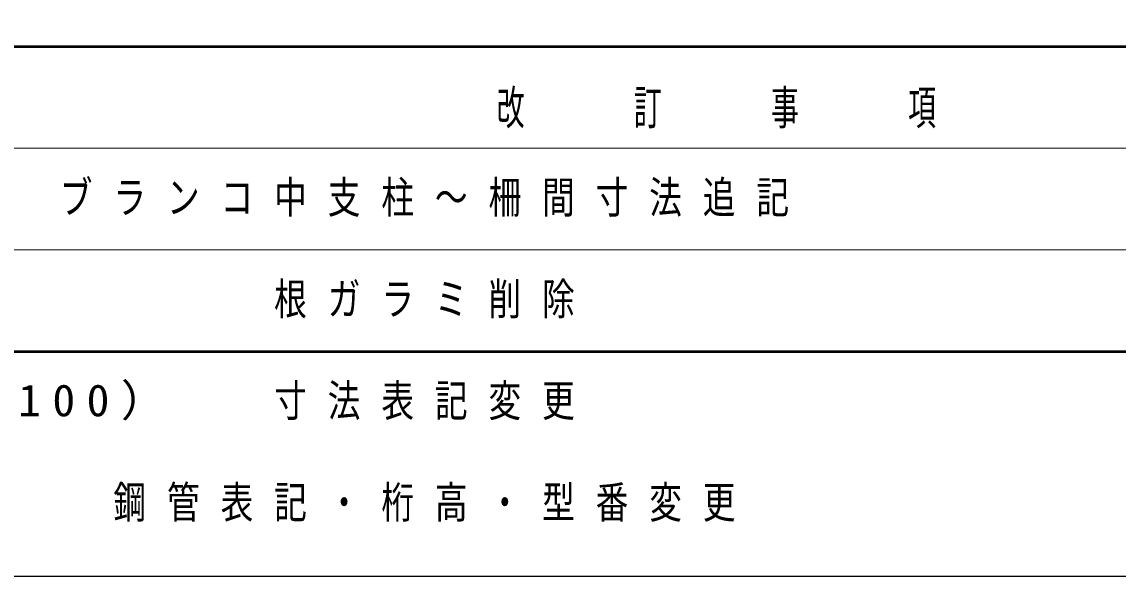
# Model space of a CAD drawing. Units: millimetres on the paper, enlarged 50 times. Extents: x -20075 to 825, y -773 to 14073.
# Drawn here: x -18135 to -14359, y -773 to 1135 of the extents above; entities that cross this region are included whole.
import ezdxf

# ---------------------------------------------------------------- set-up
doc = ezdxf.new("R2010")
doc.units = ezdxf.units.MM
doc.header["$LTSCALE"] = 50
doc.layers.add('A3図枠', color=7, linetype='Continuous', lineweight=25)
doc.layers.add('線', color=2, linetype='Continuous', lineweight=25)
doc.layers.add('DEFPOINTS_4', color=57, linetype='Continuous')
doc.layers.add('図面プロファイル', color=7, linetype='Continuous')
doc.styles.add('ＭＳ ゴシック', font='')
doc.styles.get('ＭＳ ゴシック').set_extended_font_data('MS Gothic')

msp = doc.modelspace()

# ---------------------------------------------------------------- linework, layer by layer
at = {"layer": 'A3図枠', "lineweight": 50}
for p, q in [((-19250, 1050), (0, 1050)), ((-19250, 0), (0, 0))]:
    msp.add_line(p, q, dxfattribs=at)
at = {"layer": 'A3図枠', "lineweight": 13}
for p, q in [((-19250, 700), (-12175, 700)), ((-19250, 350), (-12175, 350))]:
    msp.add_line(p, q, dxfattribs=at)
at = {"layer": '線', "color": 7}
msp.add_lwpolyline([(-20074.9, -773.06), (824.9, -773.06), (824.9, 14072.96), (-20074.9, 14072.96)], close=True, dxfattribs=at)

# ---------------------------------------------------------------- texts
at = {"layer": 'A3図枠', "color": 4, "insert": (-15712.5, 768.33), "char_height": 117.3, "attachment_point": 8, "style": 'ＭＳ ゴシック'}
msp.add_mtext('\\T1.64;\\W0.6;改\u3000\u3000訂\u3000\u3000事\u3000\u3000項', dxfattribs=at)
at = {"layer": 'DEFPOINTS_4', "insert": (-18383.57, -175), "char_height": 110, "attachment_point": 5, "style": 'ＭＳ ゴシック'}
msp.add_mtext('\\T1.5;\\W1.05;（8000→8100）', dxfattribs=at)
at = {"layer": '図面プロファイル', "char_height": 110, "attachment_point": 5, "style": 'ＭＳ ゴシック'}
for s, insert in [('\\T1.64;\\W0.75;寸法表記変更', (-16712.5, -175)), ('\\T1.64;\\W0.75;鋼管表記・桁高・型番変更', (-16712.5, -525))]:
    msp.add_mtext(s, dxfattribs=dict(at, insert=insert))
at = {"layer": '線', "color": 7, "char_height": 110, "attachment_point": 5, "style": 'ＭＳ ゴシック'}
for s, insert in [('\\T1.64;\\W0.75;ブランコ中支柱～柵間寸法追記', (-16712.5, 525)), ('\\T1.64;\\W0.75;根ガラミ削除', (-16712.5, 175))]:
    msp.add_mtext(s, dxfattribs=dict(at, insert=insert))

doc.saveas('drawing.dxf')
